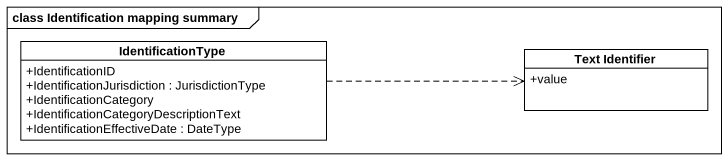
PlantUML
@startuml
mainframe class Identification mapping summary
hide circle
hide empty members
skinparam classAttributeIconSize 0
class IdentificationType {
  +IdentificationID
  +IdentificationJurisdiction : JurisdictionType
  +IdentificationCategory
  +IdentificationCategoryDescriptionText
  +IdentificationEffectiveDate : DateType
}
class "Text Identifier" as Text_Identifier {
  +value
}
IdentificationType .right.> Text_Identifier
@enduml
